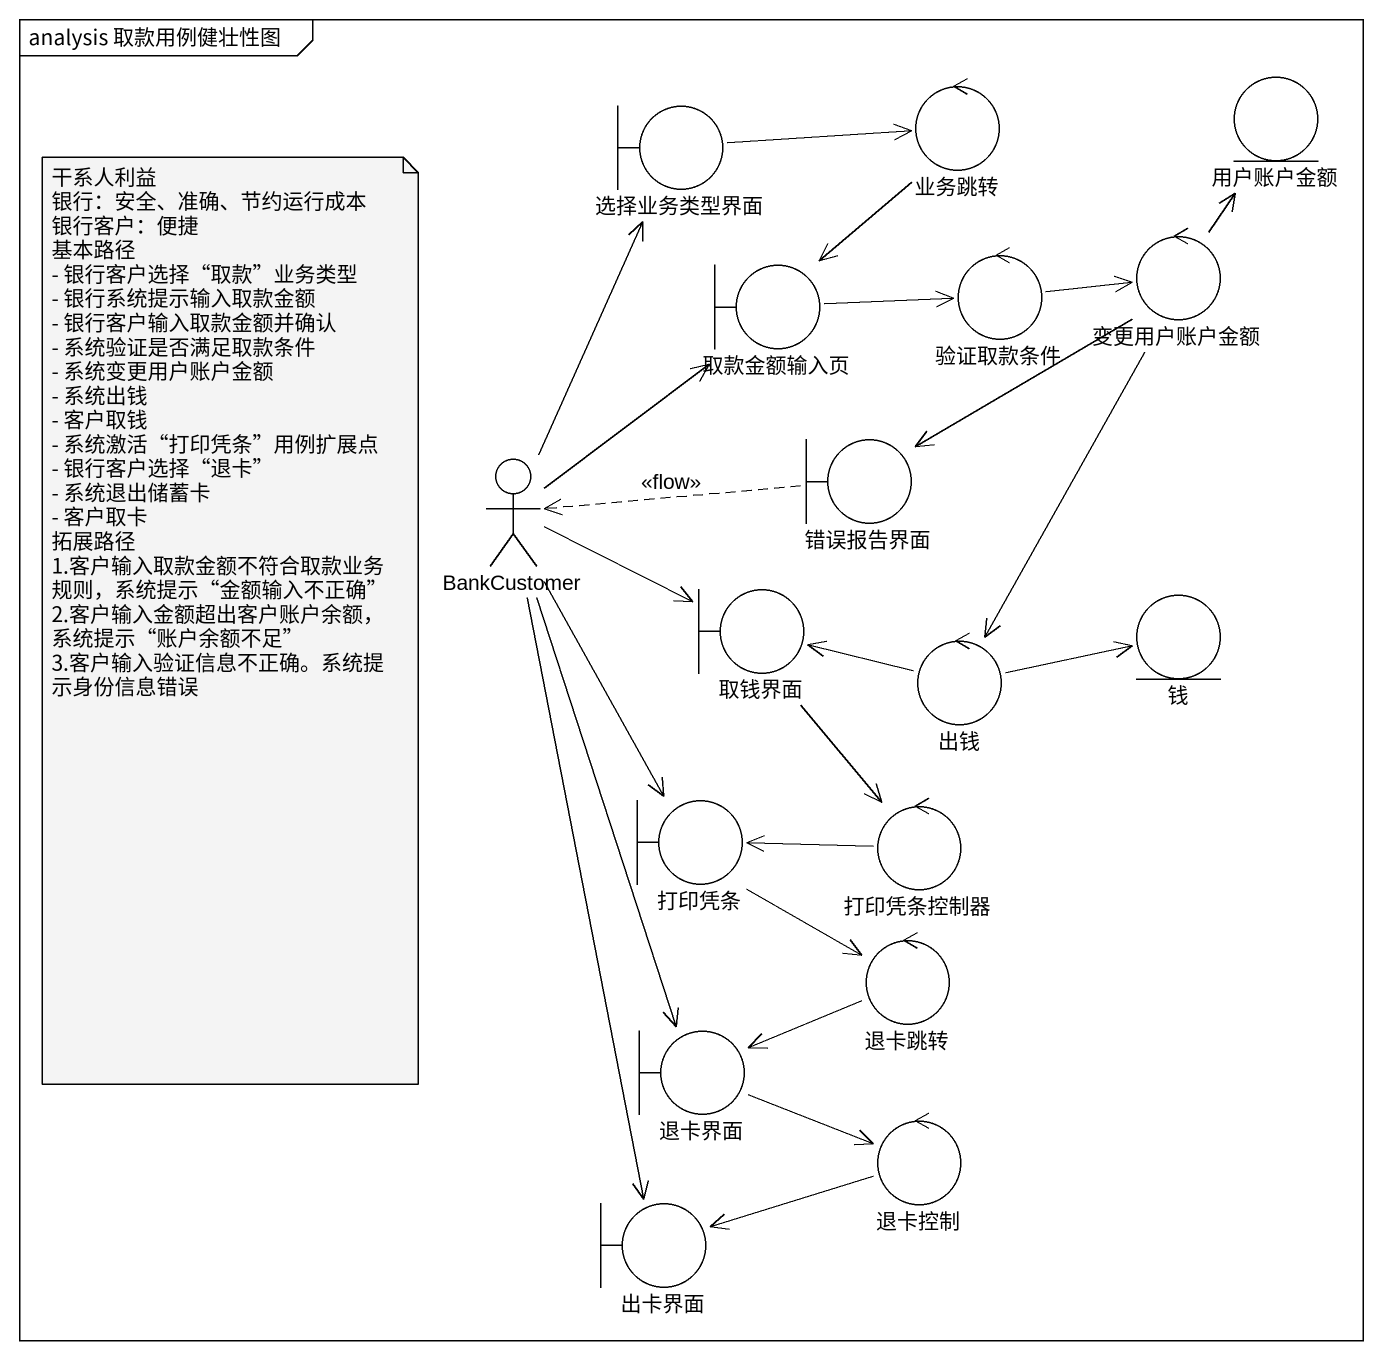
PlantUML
@startuml
mainframe analysis 取款用例健壮性图
control 业务跳转
entity 用户账户金额
boundary 选择业务类型界面
control 验证取款条件
control 变更用户账户金额
boundary 取款金额输入页
actor BankCustomer
boundary 错误报告界面
boundary 取钱界面
entity 钱
control 出钱
boundary 打印凭条
control 打印凭条控制器
control 退卡跳转
boundary 退卡界面
control 退卡控制
boundary 出卡界面
业务跳转 --> 取款金额输入页
选择业务类型界面 -right-> 业务跳转
验证取款条件 -right-> 变更用户账户金额
变更用户账户金额 -up-> 用户账户金额
变更用户账户金额 --> 错误报告界面
变更用户账户金额 --> 出钱
取款金额输入页 -right-> 验证取款条件
BankCustomer -up-> 选择业务类型界面
BankCustomer -up-> 取款金额输入页
BankCustomer -right-> 取钱界面
BankCustomer --> 打印凭条
BankCustomer --> 退卡界面
BankCustomer --> 出卡界面
错误报告界面 .left.> BankCustomer : <<flow>>
取钱界面 --> 打印凭条控制器
出钱 -left-> 取钱界面
出钱 -right-> 钱
打印凭条 --> 退卡跳转
打印凭条控制器 -left-> 打印凭条
退卡跳转 -left-> 退卡界面
退卡界面 -right-> 退卡控制
退卡控制 -left-> 出卡界面
note as N1
  干系人利益
  银行：安全、准确、节约运行成本
  银行客户：便捷
  基本路径
  - 银行客户选择“取款”业务类型
  - 银行系统提示输入取款金额
  - 银行客户输入取款金额并确认
  - 系统验证是否满足取款条件
  - 系统变更用户账户金额
  - 系统出钱
  - 客户取钱
  - 系统激活“打印凭条”用例扩展点
  - 银行客户选择“退卡”
  - 系统退出储蓄卡
  - 客户取卡
  拓展路径
  1.客户输入取款金额不符合取款业务规则，系统提示“金额输入不正确”
  2.客户输入金额超出客户账户余额，系统提示“账户余额不足”
  3.客户输入验证信息不正确。系统提示身份信息错误
end note
@enduml
